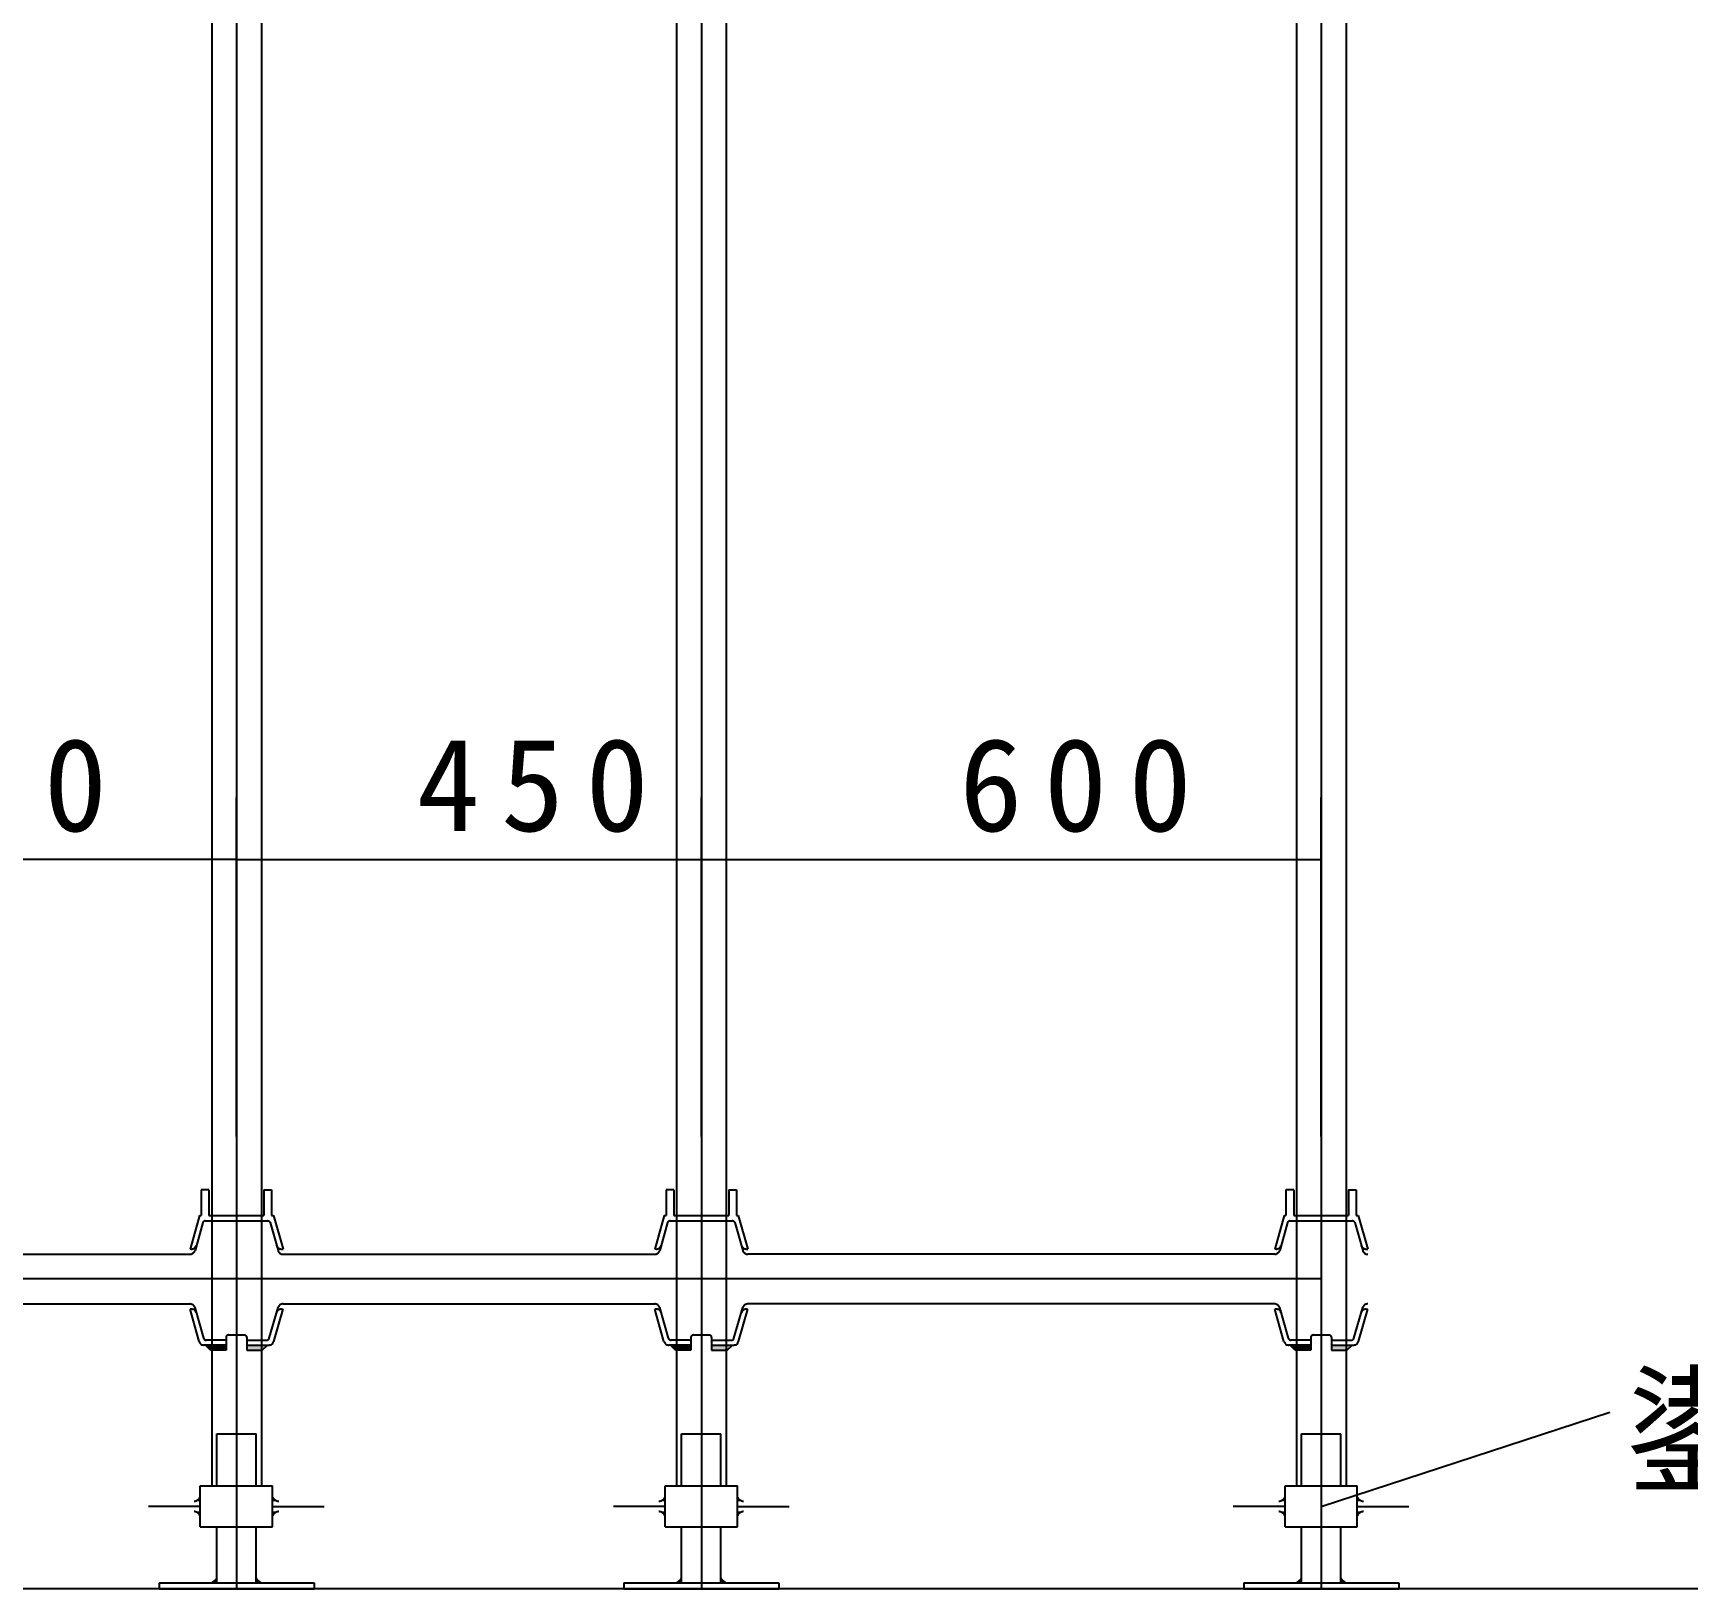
# Model space of a CAD drawing. Header units: metres. Extents: x 0 to 420, y 0 to 297.
# Drawn here: x 211.1 to 264.5, y 96.4 to 146.6 of the extents above; entities that cross this region are included whole.
import ezdxf

# ---------------------------------------------------------------- set-up
doc = ezdxf.new("R2010")
doc.units = ezdxf.units.M

msp = doc.modelspace()

# ---------------------------------------------------------------- linework, layer by layer
for p, q in [((217.7, 254.43), (217.7, 96.37)), ((232.7, 254.43), (232.7, 96.37)), ((252.7, 254.43), (252.7, 96.37)), ((216.9, 213.67), (216.9, 99.7)), ((218.5, 213.67), (218.5, 99.7)), ((231.9, 213.67), (231.9, 99.7)), ((233.5, 213.67), (233.5, 99.7)), ((251.9, 213.67), (251.9, 99.7)), ((253.5, 213.67), (253.5, 99.7)), ((217.7, 110.97), (217.7, 121.91)), ((217.7, 110.97), (217.7, 121.91)), ((232.7, 110.97), (232.7, 121.91)), ((232.7, 110.97), (232.7, 121.91)), ((252.7, 110.97), (252.7, 121.91)), ((217.7, 119.91), (197.7, 119.91)), ((217.7, 119.91), (232.7, 119.91)), ((232.7, 119.91), (252.7, 119.91)), ((216.56, 109.25), (216.56, 108.42)), ((216.81, 109.25), (216.56, 109.25)), ((216.81, 109.25), (216.81, 108.42)), ((218.58, 109.25), (218.58, 108.42)), ((218.58, 109.25), (218.83, 109.25)), ((218.83, 109.25), (218.83, 108.42)), ((231.56, 109.25), (231.56, 108.42)), ((231.81, 109.25), (231.56, 109.25)), ((231.81, 109.25), (231.81, 108.42)), ((233.58, 109.25), (233.58, 108.42)), ((233.58, 109.25), (233.83, 109.25)), ((233.83, 109.25), (233.83, 108.42)), ((251.81, 109.25), (251.56, 109.25)), ((251.56, 109.25), (251.56, 108.42)), ((251.81, 109.25), (251.81, 108.42)), ((253.58, 109.25), (253.83, 109.25)), ((253.58, 109.25), (253.58, 108.42)), ((253.83, 109.25), (253.83, 108.42)), ((216.5, 108.42), (216.2, 107.33)), ((216.5, 108.42), (216.56, 108.42)), ((216.81, 108.42), (218.58, 108.42)), ((218.83, 108.42), (218.89, 108.42)), ((218.89, 108.42), (219.2, 107.33)), ((231.5, 108.42), (231.2, 107.33)), ((231.5, 108.42), (231.56, 108.42)), ((231.81, 108.42), (233.58, 108.42)), ((233.83, 108.42), (233.89, 108.42)), ((233.89, 108.42), (234.2, 107.33)), ((251.5, 108.42), (251.2, 107.33)), ((251.5, 108.42), (251.56, 108.42)), ((251.81, 108.42), (253.58, 108.42)), ((253.83, 108.42), (253.89, 108.42)), ((253.89, 108.42), (254.2, 107.33)), ((216.61, 108.19), (216.36, 107.29)), ((216.69, 108.25), (218.7, 108.25)), ((218.78, 108.19), (219.04, 107.29)), ((231.61, 108.19), (231.36, 107.29)), ((231.69, 108.25), (233.7, 108.25)), ((233.78, 108.19), (234.04, 107.29)), ((251.61, 108.19), (251.36, 107.29)), ((251.69, 108.25), (253.7, 108.25)), ((253.78, 108.19), (254.04, 107.29)), ((216.24, 107.33), (216.2, 107.33)), ((219.15, 107.33), (219.2, 107.33)), ((231.24, 107.33), (231.2, 107.33)), ((234.15, 107.33), (234.2, 107.33)), ((251.24, 107.33), (251.2, 107.33)), ((254.15, 107.33), (254.2, 107.33)), ((199.2, 107.17), (216.2, 107.17)), ((219.2, 107.17), (231.2, 107.17)), ((251.2, 107.17), (234.2, 107.17)), ((252.7, 106.37), (162.7, 106.37)), ((199.2, 105.57), (216.2, 105.57)), ((216.24, 105.4), (216.2, 105.4)), ((216.49, 104.35), (216.2, 105.4)), ((216.64, 104.46), (216.36, 105.45)), ((218.75, 104.46), (219.04, 105.45)), ((218.9, 104.35), (219.2, 105.4)), ((219.15, 105.4), (219.2, 105.4)), ((219.2, 105.57), (231.2, 105.57)), ((231.24, 105.4), (231.2, 105.4)), ((231.49, 104.35), (231.2, 105.4)), ((231.64, 104.46), (231.36, 105.45)), ((233.75, 104.46), (234.04, 105.45)), ((233.9, 104.35), (234.2, 105.4)), ((234.15, 105.4), (234.2, 105.4)), ((251.2, 105.57), (234.2, 105.57)), ((251.49, 104.35), (251.2, 105.4)), ((251.24, 105.4), (251.2, 105.4)), ((251.64, 104.46), (251.36, 105.45)), ((253.75, 104.46), (254.04, 105.45)), ((253.9, 104.35), (254.2, 105.4)), ((254.15, 105.4), (254.2, 105.4)), ((217.36, 104.23), (216.65, 104.23)), ((216.86, 104.07), (216.7, 104.23)), ((217.36, 104.4), (216.72, 104.4)), ((217.36, 104.48), (217.36, 104.23)), ((217.36, 104.23), (217.36, 104.07)), ((217.45, 104.57), (217.95, 104.57)), ((218.03, 104.48), (218.03, 104.23)), ((218.03, 104.4), (218.67, 104.4)), ((218.03, 104.23), (218.03, 104.07)), ((218.03, 104.23), (218.74, 104.23)), ((218.53, 104.07), (218.7, 104.23)), ((232.36, 104.23), (231.65, 104.23)), ((231.86, 104.07), (231.7, 104.23)), ((232.36, 104.4), (231.72, 104.4)), ((232.36, 104.48), (232.36, 104.23)), ((232.36, 104.23), (232.36, 104.07)), ((232.45, 104.57), (232.95, 104.57)), ((233.03, 104.48), (233.03, 104.23)), ((233.03, 104.4), (233.67, 104.4)), ((233.03, 104.23), (233.03, 104.07)), ((233.03, 104.23), (233.74, 104.23)), ((233.53, 104.07), (233.7, 104.23)), ((252.36, 104.23), (251.65, 104.23)), ((251.86, 104.07), (251.7, 104.23)), ((252.36, 104.4), (251.72, 104.4)), ((252.36, 104.48), (252.36, 104.23)), ((252.36, 104.23), (252.36, 104.07)), ((252.45, 104.57), (252.95, 104.57)), ((253.03, 104.48), (253.03, 104.23)), ((253.03, 104.4), (253.67, 104.4)), ((253.03, 104.23), (253.74, 104.23)), ((253.03, 104.23), (253.03, 104.07)), ((253.53, 104.07), (253.7, 104.23)), ((217.36, 104.07), (216.86, 104.07)), ((218.03, 104.07), (218.53, 104.07)), ((232.36, 104.07), (231.86, 104.07)), ((233.03, 104.07), (233.53, 104.07)), ((252.36, 104.07), (251.86, 104.07)), ((253.03, 104.07), (253.53, 104.07)), ((252.7, 99.03), (262.01, 102.07)), ((217.06, 99.7), (217.06, 101.37)), ((217.06, 101.37), (218.33, 101.37)), ((218.33, 99.7), (218.33, 101.37)), ((232.06, 99.7), (232.06, 101.37)), ((232.06, 101.37), (233.33, 101.37)), ((233.33, 99.7), (233.33, 101.37)), ((252.06, 101.37), (253.33, 101.37)), ((252.06, 99.7), (252.06, 101.37)), ((253.33, 99.7), (253.33, 101.37)), ((216.53, 99.7), (218.86, 99.7)), ((216.53, 98.37), (216.53, 99.7)), ((218.86, 98.37), (218.86, 99.7)), ((231.53, 99.7), (233.86, 99.7)), ((231.53, 98.37), (231.53, 99.7)), ((233.86, 98.37), (233.86, 99.7)), ((251.53, 98.37), (251.53, 99.7)), ((251.53, 99.7), (253.86, 99.7)), ((253.86, 98.37), (253.86, 99.7)), ((216.53, 99.03), (214.86, 99.03)), ((218.86, 99.03), (220.53, 99.03)), ((231.53, 99.03), (229.86, 99.03)), ((233.86, 99.03), (235.53, 99.03)), ((251.53, 99.03), (249.86, 99.03)), ((253.86, 99.03), (255.53, 99.03)), ((216.53, 98.37), (218.86, 98.37)), ((217.06, 96.57), (217.06, 98.37)), ((218.33, 96.57), (218.33, 98.37)), ((231.53, 98.37), (233.86, 98.37)), ((232.06, 96.57), (232.06, 98.37)), ((233.33, 96.57), (233.33, 98.37)), ((251.53, 98.37), (253.86, 98.37)), ((252.06, 96.57), (252.06, 98.37)), ((253.33, 96.57), (253.33, 98.37)), ((324.36, 96.37), (91.03, 96.37)), ((215.2, 96.57), (220.2, 96.57)), ((215.2, 96.57), (215.2, 96.37)), ((215.2, 96.37), (220.2, 96.37)), ((220.2, 96.57), (220.2, 96.37)), ((230.2, 96.57), (235.2, 96.57)), ((230.2, 96.57), (230.2, 96.37)), ((230.2, 96.37), (235.2, 96.37)), ((235.2, 96.57), (235.2, 96.37)), ((250.2, 96.57), (250.2, 96.37)), ((250.2, 96.57), (255.2, 96.57)), ((250.2, 96.37), (255.2, 96.37)), ((255.2, 96.57), (255.2, 96.37))]:
    msp.add_line(p, q)
for points in [[(216.69, 108.25), (216.69, 108.25), (216.68, 108.25), (216.67, 108.25), (216.66, 108.24), (216.65, 108.24), (216.65, 108.24), (216.64, 108.23), (216.63, 108.23), (216.63, 108.22), (216.62, 108.21), (216.62, 108.21), (216.62, 108.2), (216.61, 108.19), (216.61, 108.19)], [(218.78, 108.19), (218.78, 108.19), (218.77, 108.2), (218.77, 108.21), (218.77, 108.21), (218.76, 108.22), (218.76, 108.23), (218.75, 108.23), (218.74, 108.24), (218.74, 108.24), (218.73, 108.24), (218.72, 108.25), (218.71, 108.25), (218.71, 108.25), (218.7, 108.25), (218.7, 108.25)], [(231.69, 108.25), (231.69, 108.25), (231.68, 108.25), (231.67, 108.25), (231.66, 108.24), (231.65, 108.24), (231.65, 108.24), (231.64, 108.23), (231.63, 108.23), (231.63, 108.22), (231.62, 108.21), (231.62, 108.21), (231.62, 108.2), (231.61, 108.19), (231.61, 108.19)], [(233.78, 108.19), (233.78, 108.19), (233.77, 108.2), (233.77, 108.21), (233.77, 108.21), (233.76, 108.22), (233.76, 108.23), (233.75, 108.23), (233.74, 108.24), (233.74, 108.24), (233.73, 108.24), (233.72, 108.25), (233.71, 108.25), (233.71, 108.25), (233.7, 108.25), (233.7, 108.25)], [(251.69, 108.25), (251.69, 108.25), (251.68, 108.25), (251.67, 108.25), (251.66, 108.24), (251.65, 108.24), (251.65, 108.24), (251.64, 108.23), (251.63, 108.23), (251.63, 108.22), (251.62, 108.21), (251.62, 108.21), (251.62, 108.2), (251.61, 108.19), (251.61, 108.19)], [(253.78, 108.19), (253.78, 108.19), (253.77, 108.2), (253.77, 108.21), (253.77, 108.21), (253.76, 108.22), (253.76, 108.23), (253.75, 108.23), (253.74, 108.24), (253.74, 108.24), (253.73, 108.24), (253.72, 108.25), (253.71, 108.25), (253.71, 108.25), (253.7, 108.25), (253.7, 108.25)], [(216.24, 107.33), (216.26, 107.33), (216.28, 107.34), (216.29, 107.34), (216.31, 107.35), (216.32, 107.35), (216.34, 107.36), (216.35, 107.37), (216.36, 107.38), (216.37, 107.39), (216.38, 107.41), (216.39, 107.42), (216.4, 107.44), (216.4, 107.45), (216.4, 107.45)], [(218.99, 107.45), (218.99, 107.45), (218.99, 107.44), (219, 107.42), (219.01, 107.41), (219.02, 107.39), (219.03, 107.38), (219.04, 107.37), (219.06, 107.36), (219.07, 107.35), (219.08, 107.35), (219.1, 107.34), (219.12, 107.34), (219.13, 107.33), (219.15, 107.33)], [(231.24, 107.33), (231.26, 107.33), (231.28, 107.34), (231.29, 107.34), (231.31, 107.35), (231.32, 107.35), (231.34, 107.36), (231.35, 107.37), (231.36, 107.38), (231.37, 107.39), (231.38, 107.41), (231.39, 107.42), (231.4, 107.44), (231.4, 107.45), (231.4, 107.45)], [(233.99, 107.45), (233.99, 107.45), (233.99, 107.44), (234, 107.42), (234.01, 107.41), (234.02, 107.39), (234.03, 107.38), (234.04, 107.37), (234.06, 107.36), (234.07, 107.35), (234.08, 107.35), (234.1, 107.34), (234.12, 107.34), (234.13, 107.33), (234.15, 107.33)], [(251.24, 107.33), (251.26, 107.33), (251.28, 107.34), (251.29, 107.34), (251.31, 107.35), (251.32, 107.35), (251.34, 107.36), (251.35, 107.37), (251.36, 107.38), (251.37, 107.39), (251.38, 107.41), (251.39, 107.42), (251.4, 107.44), (251.4, 107.45), (251.4, 107.45)], [(253.99, 107.45), (253.99, 107.45), (253.99, 107.44), (254, 107.42), (254.01, 107.41), (254.02, 107.39), (254.03, 107.38), (254.04, 107.37), (254.06, 107.36), (254.07, 107.35), (254.08, 107.35), (254.1, 107.34), (254.12, 107.34), (254.13, 107.33), (254.15, 107.33)], [(216.2, 107.17), (216.21, 107.17), (216.23, 107.17), (216.24, 107.17), (216.26, 107.18), (216.27, 107.19), (216.29, 107.19), (216.3, 107.2), (216.31, 107.22), (216.32, 107.23), (216.33, 107.24), (216.34, 107.25), (216.35, 107.27), (216.35, 107.28), (216.36, 107.29)], [(219.04, 107.29), (219.04, 107.28), (219.04, 107.27), (219.05, 107.25), (219.06, 107.24), (219.07, 107.23), (219.08, 107.22), (219.09, 107.2), (219.1, 107.19), (219.12, 107.19), (219.13, 107.18), (219.15, 107.17), (219.16, 107.17), (219.18, 107.17), (219.2, 107.17)], [(231.2, 107.17), (231.21, 107.17), (231.23, 107.17), (231.24, 107.17), (231.26, 107.18), (231.27, 107.19), (231.29, 107.19), (231.3, 107.2), (231.31, 107.22), (231.32, 107.23), (231.33, 107.24), (231.34, 107.25), (231.35, 107.27), (231.35, 107.28), (231.36, 107.29)], [(234.04, 107.29), (234.04, 107.28), (234.04, 107.27), (234.05, 107.25), (234.06, 107.24), (234.07, 107.23), (234.08, 107.22), (234.09, 107.2), (234.1, 107.19), (234.12, 107.19), (234.13, 107.18), (234.15, 107.17), (234.16, 107.17), (234.18, 107.17), (234.2, 107.17)], [(251.2, 107.17), (251.21, 107.17), (251.23, 107.17), (251.24, 107.17), (251.26, 107.18), (251.27, 107.19), (251.29, 107.19), (251.3, 107.2), (251.31, 107.22), (251.32, 107.23), (251.33, 107.24), (251.34, 107.25), (251.35, 107.27), (251.35, 107.28), (251.36, 107.29)], [(254.04, 107.29), (254.04, 107.28), (254.04, 107.27), (254.05, 107.25), (254.06, 107.24), (254.07, 107.23), (254.08, 107.22), (254.09, 107.2), (254.1, 107.19), (254.12, 107.19), (254.13, 107.18), (254.15, 107.17), (254.16, 107.17), (254.18, 107.17), (254.2, 107.17)], [(216.36, 105.45), (216.35, 105.45), (216.35, 105.46), (216.34, 105.48), (216.33, 105.49), (216.32, 105.51), (216.31, 105.52), (216.3, 105.53), (216.29, 105.54), (216.27, 105.55), (216.26, 105.55), (216.24, 105.56), (216.23, 105.56), (216.21, 105.57), (216.2, 105.57), (216.2, 105.57)], [(216.4, 105.28), (216.4, 105.28), (216.4, 105.3), (216.39, 105.31), (216.38, 105.33), (216.37, 105.34), (216.36, 105.35), (216.35, 105.36), (216.34, 105.37), (216.32, 105.38), (216.31, 105.39), (216.29, 105.39), (216.28, 105.4), (216.26, 105.4), (216.24, 105.4), (216.24, 105.4)], [(219.15, 105.4), (219.13, 105.4), (219.12, 105.4), (219.1, 105.39), (219.08, 105.39), (219.07, 105.38), (219.06, 105.37), (219.04, 105.36), (219.03, 105.35), (219.02, 105.34), (219.01, 105.33), (219, 105.31), (218.99, 105.3), (218.99, 105.28), (218.99, 105.28)], [(219.2, 105.57), (219.18, 105.57), (219.16, 105.56), (219.15, 105.56), (219.13, 105.55), (219.12, 105.55), (219.1, 105.54), (219.09, 105.53), (219.08, 105.52), (219.07, 105.51), (219.06, 105.49), (219.05, 105.48), (219.04, 105.46), (219.04, 105.45), (219.04, 105.45)], [(231.36, 105.45), (231.35, 105.45), (231.35, 105.46), (231.34, 105.48), (231.33, 105.49), (231.32, 105.51), (231.31, 105.52), (231.3, 105.53), (231.29, 105.54), (231.27, 105.55), (231.26, 105.55), (231.24, 105.56), (231.23, 105.56), (231.21, 105.57), (231.2, 105.57), (231.2, 105.57)], [(231.4, 105.28), (231.4, 105.28), (231.4, 105.3), (231.39, 105.31), (231.38, 105.33), (231.37, 105.34), (231.36, 105.35), (231.35, 105.36), (231.34, 105.37), (231.32, 105.38), (231.31, 105.39), (231.29, 105.39), (231.28, 105.4), (231.26, 105.4), (231.24, 105.4), (231.24, 105.4)], [(234.15, 105.4), (234.13, 105.4), (234.12, 105.4), (234.1, 105.39), (234.08, 105.39), (234.07, 105.38), (234.06, 105.37), (234.04, 105.36), (234.03, 105.35), (234.02, 105.34), (234.01, 105.33), (234, 105.31), (233.99, 105.3), (233.99, 105.28), (233.99, 105.28)], [(234.2, 105.57), (234.18, 105.57), (234.16, 105.56), (234.15, 105.56), (234.13, 105.55), (234.12, 105.55), (234.1, 105.54), (234.09, 105.53), (234.08, 105.52), (234.07, 105.51), (234.06, 105.49), (234.05, 105.48), (234.04, 105.46), (234.04, 105.45), (234.04, 105.45)], [(251.36, 105.45), (251.35, 105.45), (251.35, 105.46), (251.34, 105.48), (251.33, 105.49), (251.32, 105.51), (251.31, 105.52), (251.3, 105.53), (251.29, 105.54), (251.27, 105.55), (251.26, 105.55), (251.24, 105.56), (251.23, 105.56), (251.21, 105.57), (251.2, 105.57), (251.2, 105.57)], [(251.4, 105.28), (251.4, 105.28), (251.4, 105.3), (251.39, 105.31), (251.38, 105.33), (251.37, 105.34), (251.36, 105.35), (251.35, 105.36), (251.34, 105.37), (251.32, 105.38), (251.31, 105.39), (251.29, 105.39), (251.28, 105.4), (251.26, 105.4), (251.24, 105.4), (251.24, 105.4)], [(254.15, 105.4), (254.13, 105.4), (254.12, 105.4), (254.1, 105.39), (254.08, 105.39), (254.07, 105.38), (254.06, 105.37), (254.04, 105.36), (254.03, 105.35), (254.02, 105.34), (254.01, 105.33), (254, 105.31), (253.99, 105.3), (253.99, 105.28), (253.99, 105.28)], [(254.2, 105.57), (254.18, 105.57), (254.16, 105.56), (254.15, 105.56), (254.13, 105.55), (254.12, 105.55), (254.1, 105.54), (254.09, 105.53), (254.08, 105.52), (254.07, 105.51), (254.06, 105.49), (254.05, 105.48), (254.04, 105.46), (254.04, 105.45), (254.04, 105.45)], [(216.49, 104.35), (216.49, 104.35), (216.5, 104.34), (216.51, 104.32), (216.52, 104.31), (216.53, 104.29), (216.54, 104.28), (216.55, 104.27), (216.56, 104.26), (216.58, 104.25), (216.59, 104.25), (216.61, 104.24), (216.62, 104.24), (216.64, 104.23), (216.65, 104.23)], [(216.64, 104.46), (216.64, 104.46), (216.64, 104.45), (216.64, 104.44), (216.65, 104.44), (216.65, 104.43), (216.66, 104.42), (216.66, 104.42), (216.67, 104.41), (216.68, 104.41), (216.69, 104.41), (216.69, 104.4), (216.7, 104.4), (216.71, 104.4), (216.72, 104.4)], [(217.45, 104.57), (217.44, 104.57), (217.43, 104.56), (217.42, 104.56), (217.41, 104.56), (217.41, 104.56), (217.4, 104.55), (217.39, 104.55), (217.39, 104.54), (217.38, 104.54), (217.38, 104.53), (217.37, 104.52), (217.37, 104.51), (217.37, 104.51), (217.36, 104.5), (217.36, 104.49), (217.36, 104.48), (217.36, 104.48)], [(218.03, 104.48), (218.03, 104.49), (218.03, 104.5), (218.03, 104.51), (218.02, 104.51), (218.02, 104.52), (218.01, 104.53), (218.01, 104.54), (218, 104.54), (218, 104.55), (217.99, 104.55), (217.98, 104.56), (217.98, 104.56), (217.97, 104.56), (217.96, 104.56), (217.95, 104.57), (217.95, 104.57), (217.95, 104.57)], [(218.67, 104.4), (218.68, 104.4), (218.69, 104.4), (218.7, 104.4), (218.71, 104.41), (218.71, 104.41), (218.72, 104.41), (218.73, 104.42), (218.73, 104.42), (218.74, 104.43), (218.74, 104.44), (218.75, 104.44), (218.75, 104.45), (218.75, 104.46), (218.75, 104.46)], [(218.74, 104.23), (218.75, 104.23), (218.77, 104.24), (218.78, 104.24), (218.8, 104.25), (218.81, 104.25), (218.83, 104.26), (218.84, 104.27), (218.85, 104.28), (218.87, 104.29), (218.87, 104.31), (218.88, 104.32), (218.89, 104.34), (218.9, 104.35), (218.9, 104.35)], [(231.49, 104.35), (231.49, 104.35), (231.5, 104.34), (231.51, 104.32), (231.52, 104.31), (231.53, 104.29), (231.54, 104.28), (231.55, 104.27), (231.56, 104.26), (231.58, 104.25), (231.59, 104.25), (231.61, 104.24), (231.62, 104.24), (231.64, 104.23), (231.65, 104.23)], [(231.64, 104.46), (231.64, 104.46), (231.64, 104.45), (231.64, 104.44), (231.65, 104.44), (231.65, 104.43), (231.66, 104.42), (231.66, 104.42), (231.67, 104.41), (231.68, 104.41), (231.69, 104.41), (231.69, 104.4), (231.7, 104.4), (231.71, 104.4), (231.72, 104.4)], [(232.45, 104.57), (232.44, 104.57), (232.43, 104.56), (232.42, 104.56), (232.41, 104.56), (232.41, 104.56), (232.4, 104.55), (232.39, 104.55), (232.39, 104.54), (232.38, 104.54), (232.38, 104.53), (232.37, 104.52), (232.37, 104.51), (232.37, 104.51), (232.36, 104.5), (232.36, 104.49), (232.36, 104.48), (232.36, 104.48)], [(233.03, 104.48), (233.03, 104.49), (233.03, 104.5), (233.03, 104.51), (233.02, 104.51), (233.02, 104.52), (233.01, 104.53), (233.01, 104.54), (233, 104.54), (233, 104.55), (232.99, 104.55), (232.98, 104.56), (232.98, 104.56), (232.97, 104.56), (232.96, 104.56), (232.95, 104.57), (232.95, 104.57), (232.95, 104.57)], [(233.67, 104.4), (233.68, 104.4), (233.69, 104.4), (233.7, 104.4), (233.71, 104.41), (233.71, 104.41), (233.72, 104.41), (233.73, 104.42), (233.73, 104.42), (233.74, 104.43), (233.74, 104.44), (233.75, 104.44), (233.75, 104.45), (233.75, 104.46), (233.75, 104.46)], [(233.74, 104.23), (233.75, 104.23), (233.77, 104.24), (233.78, 104.24), (233.8, 104.25), (233.81, 104.25), (233.83, 104.26), (233.84, 104.27), (233.85, 104.28), (233.87, 104.29), (233.87, 104.31), (233.88, 104.32), (233.89, 104.34), (233.9, 104.35), (233.9, 104.35)], [(251.49, 104.35), (251.49, 104.35), (251.5, 104.34), (251.51, 104.32), (251.52, 104.31), (251.53, 104.29), (251.54, 104.28), (251.55, 104.27), (251.56, 104.26), (251.58, 104.25), (251.59, 104.25), (251.61, 104.24), (251.62, 104.24), (251.64, 104.23), (251.65, 104.23)], [(251.64, 104.46), (251.64, 104.46), (251.64, 104.45), (251.64, 104.44), (251.65, 104.44), (251.65, 104.43), (251.66, 104.42), (251.66, 104.42), (251.67, 104.41), (251.68, 104.41), (251.69, 104.41), (251.69, 104.4), (251.7, 104.4), (251.71, 104.4), (251.72, 104.4)], [(252.45, 104.57), (252.44, 104.57), (252.43, 104.56), (252.42, 104.56), (252.41, 104.56), (252.41, 104.56), (252.4, 104.55), (252.39, 104.55), (252.39, 104.54), (252.38, 104.54), (252.38, 104.53), (252.37, 104.52), (252.37, 104.51), (252.37, 104.51), (252.36, 104.5), (252.36, 104.49), (252.36, 104.48), (252.36, 104.48)], [(253.03, 104.48), (253.03, 104.49), (253.03, 104.5), (253.03, 104.51), (253.02, 104.51), (253.02, 104.52), (253.01, 104.53), (253.01, 104.54), (253, 104.54), (253, 104.55), (252.99, 104.55), (252.98, 104.56), (252.98, 104.56), (252.97, 104.56), (252.96, 104.56), (252.95, 104.57), (252.95, 104.57), (252.95, 104.57)], [(253.67, 104.4), (253.68, 104.4), (253.69, 104.4), (253.7, 104.4), (253.71, 104.41), (253.71, 104.41), (253.72, 104.41), (253.73, 104.42), (253.73, 104.42), (253.74, 104.43), (253.74, 104.44), (253.75, 104.44), (253.75, 104.45), (253.75, 104.46), (253.75, 104.46)], [(253.74, 104.23), (253.75, 104.23), (253.77, 104.24), (253.78, 104.24), (253.8, 104.25), (253.81, 104.25), (253.83, 104.26), (253.84, 104.27), (253.85, 104.28), (253.87, 104.29), (253.87, 104.31), (253.88, 104.32), (253.89, 104.34), (253.9, 104.35), (253.9, 104.35)], [(216.33, 99.2), (216.34, 99.2), (216.36, 99.2), (216.39, 99.21), (216.41, 99.22), (216.43, 99.23), (216.45, 99.24), (216.47, 99.25), (216.48, 99.27), (216.5, 99.28), (216.51, 99.3), (216.52, 99.32), (216.53, 99.33)], [(218.86, 99.33), (218.87, 99.32), (218.88, 99.3), (218.89, 99.28), (218.91, 99.27), (218.92, 99.25), (218.94, 99.24), (218.96, 99.23), (218.98, 99.22), (219, 99.21), (219.03, 99.2), (219.05, 99.2), (219.06, 99.2)], [(231.33, 99.2), (231.34, 99.2), (231.36, 99.2), (231.39, 99.21), (231.41, 99.22), (231.43, 99.23), (231.45, 99.24), (231.47, 99.25), (231.48, 99.27), (231.5, 99.28), (231.51, 99.3), (231.52, 99.32), (231.53, 99.33)], [(233.86, 99.33), (233.87, 99.32), (233.88, 99.3), (233.89, 99.28), (233.91, 99.27), (233.92, 99.25), (233.94, 99.24), (233.96, 99.23), (233.98, 99.22), (234, 99.21), (234.03, 99.2), (234.05, 99.2), (234.06, 99.2)], [(251.33, 99.2), (251.34, 99.2), (251.36, 99.2), (251.39, 99.21), (251.41, 99.22), (251.43, 99.23), (251.45, 99.24), (251.47, 99.25), (251.48, 99.27), (251.5, 99.28), (251.51, 99.3), (251.52, 99.32), (251.53, 99.33)], [(253.86, 99.33), (253.87, 99.32), (253.88, 99.3), (253.89, 99.28), (253.91, 99.27), (253.92, 99.25), (253.94, 99.24), (253.96, 99.23), (253.98, 99.22), (254, 99.21), (254.03, 99.2), (254.05, 99.2), (254.06, 99.2)], [(216.53, 98.73), (216.52, 98.74), (216.51, 98.76), (216.5, 98.78), (216.48, 98.8), (216.47, 98.81), (216.45, 98.83), (216.43, 98.84), (216.41, 98.85), (216.39, 98.86), (216.36, 98.86), (216.34, 98.87), (216.33, 98.87)], [(219.06, 98.87), (219.05, 98.87), (219.03, 98.86), (219, 98.86), (218.98, 98.85), (218.96, 98.84), (218.94, 98.83), (218.92, 98.81), (218.91, 98.8), (218.89, 98.78), (218.88, 98.76), (218.87, 98.74), (218.86, 98.73)], [(231.53, 98.73), (231.52, 98.74), (231.51, 98.76), (231.5, 98.78), (231.48, 98.8), (231.47, 98.81), (231.45, 98.83), (231.43, 98.84), (231.41, 98.85), (231.39, 98.86), (231.36, 98.86), (231.34, 98.87), (231.33, 98.87)], [(234.06, 98.87), (234.05, 98.87), (234.03, 98.86), (234, 98.86), (233.98, 98.85), (233.96, 98.84), (233.94, 98.83), (233.92, 98.81), (233.91, 98.8), (233.89, 98.78), (233.88, 98.76), (233.87, 98.74), (233.86, 98.73)], [(251.53, 98.73), (251.52, 98.74), (251.51, 98.76), (251.5, 98.78), (251.48, 98.8), (251.47, 98.81), (251.45, 98.83), (251.43, 98.84), (251.41, 98.85), (251.39, 98.86), (251.36, 98.86), (251.34, 98.87), (251.33, 98.87)], [(254.06, 98.87), (254.05, 98.87), (254.03, 98.86), (254, 98.86), (253.98, 98.85), (253.96, 98.84), (253.94, 98.83), (253.92, 98.81), (253.91, 98.8), (253.89, 98.78), (253.88, 98.76), (253.87, 98.74), (253.86, 98.73)], [(216.86, 96.57), (216.88, 96.57), (216.9, 96.57), (216.92, 96.58), (216.94, 96.58), (216.96, 96.59), (216.97, 96.6), (216.99, 96.61), (217.01, 96.63), (217.02, 96.64), (217.03, 96.66), (217.04, 96.67), (217.05, 96.69), (217.06, 96.71), (217.06, 96.73), (217.06, 96.73)], [(218.33, 96.73), (218.33, 96.71), (218.34, 96.69), (218.35, 96.67), (218.36, 96.66), (218.37, 96.64), (218.38, 96.63), (218.4, 96.61), (218.42, 96.6), (218.43, 96.59), (218.45, 96.58), (218.47, 96.58), (218.49, 96.57), (218.51, 96.57), (218.53, 96.57)], [(231.86, 96.57), (231.88, 96.57), (231.9, 96.57), (231.92, 96.58), (231.94, 96.58), (231.96, 96.59), (231.97, 96.6), (231.99, 96.61), (232.01, 96.63), (232.02, 96.64), (232.03, 96.66), (232.04, 96.67), (232.05, 96.69), (232.06, 96.71), (232.06, 96.73), (232.06, 96.73)], [(233.33, 96.73), (233.33, 96.71), (233.34, 96.69), (233.35, 96.67), (233.36, 96.66), (233.37, 96.64), (233.38, 96.63), (233.4, 96.61), (233.42, 96.6), (233.43, 96.59), (233.45, 96.58), (233.47, 96.58), (233.49, 96.57), (233.51, 96.57), (233.53, 96.57)], [(251.86, 96.57), (251.88, 96.57), (251.9, 96.57), (251.92, 96.58), (251.94, 96.58), (251.96, 96.59), (251.97, 96.6), (251.99, 96.61), (252.01, 96.63), (252.02, 96.64), (252.03, 96.66), (252.04, 96.67), (252.05, 96.69), (252.06, 96.71), (252.06, 96.73), (252.06, 96.73)], [(253.33, 96.73), (253.33, 96.71), (253.34, 96.69), (253.35, 96.67), (253.36, 96.66), (253.37, 96.64), (253.38, 96.63), (253.4, 96.61), (253.42, 96.6), (253.43, 96.59), (253.45, 96.58), (253.47, 96.58), (253.49, 96.57), (253.51, 96.57), (253.53, 96.57)]]:
    msp.add_lwpolyline(points)
for points in [[(217.36, 104.23), (216.7, 104.23), (217.36, 104.07), (216.86, 104.07)], [(218.03, 104.23), (218.7, 104.23), (218.03, 104.07), (218.53, 104.07)], [(232.36, 104.23), (231.7, 104.23), (232.36, 104.07), (231.86, 104.07)], [(233.03, 104.23), (233.7, 104.23), (233.03, 104.07), (233.53, 104.07)], [(252.36, 104.23), (251.7, 104.23), (252.36, 104.07), (251.86, 104.07)], [(253.03, 104.23), (253.7, 104.23), (253.03, 104.07), (253.53, 104.07)], [(216.53, 99.33), (216.53, 99.2), (216.33, 99.2)], [(218.86, 99.33), (218.86, 99.2), (219.06, 99.2)], [(231.53, 99.33), (231.53, 99.2), (231.33, 99.2)], [(233.86, 99.33), (233.86, 99.2), (234.06, 99.2)], [(251.53, 99.33), (251.53, 99.2), (251.33, 99.2)], [(253.86, 99.33), (253.86, 99.2), (254.06, 99.2)], [(216.53, 98.73), (216.53, 98.87), (216.33, 98.87)], [(218.86, 98.73), (218.86, 98.87), (219.06, 98.87)], [(231.53, 98.73), (231.53, 98.87), (231.33, 98.87)], [(233.86, 98.73), (233.86, 98.87), (234.06, 98.87)], [(251.53, 98.73), (251.53, 98.87), (251.33, 98.87)], [(253.86, 98.73), (253.86, 98.87), (254.06, 98.87)], [(217.06, 96.73), (217.06, 96.57), (216.86, 96.57)], [(218.33, 96.73), (218.33, 96.57), (218.53, 96.57)], [(232.06, 96.73), (232.06, 96.57), (231.86, 96.57)], [(233.33, 96.73), (233.33, 96.57), (233.53, 96.57)], [(252.06, 96.73), (252.06, 96.57), (251.86, 96.57)], [(253.33, 96.73), (253.33, 96.57), (253.53, 96.57)]]:
    msp.add_solid(points)

# ---------------------------------------------------------------- texts
for s, height, p in [('0', 3, (211.48, 120.82)), ('4', 3, (223.51, 120.82)), ('5', 3, (226.23, 120.82)), ('0', 3, (228.96, 120.82)), ('6', 3, (241.02, 120.82)), ('0', 3, (243.75, 120.82)), ('0', 3, (246.48, 120.82)), ('鍙', 3.33, (262.52, 99.82))]:
    msp.add_text(s, height=height).set_placement(p)

doc.saveas('drawing.dxf')
